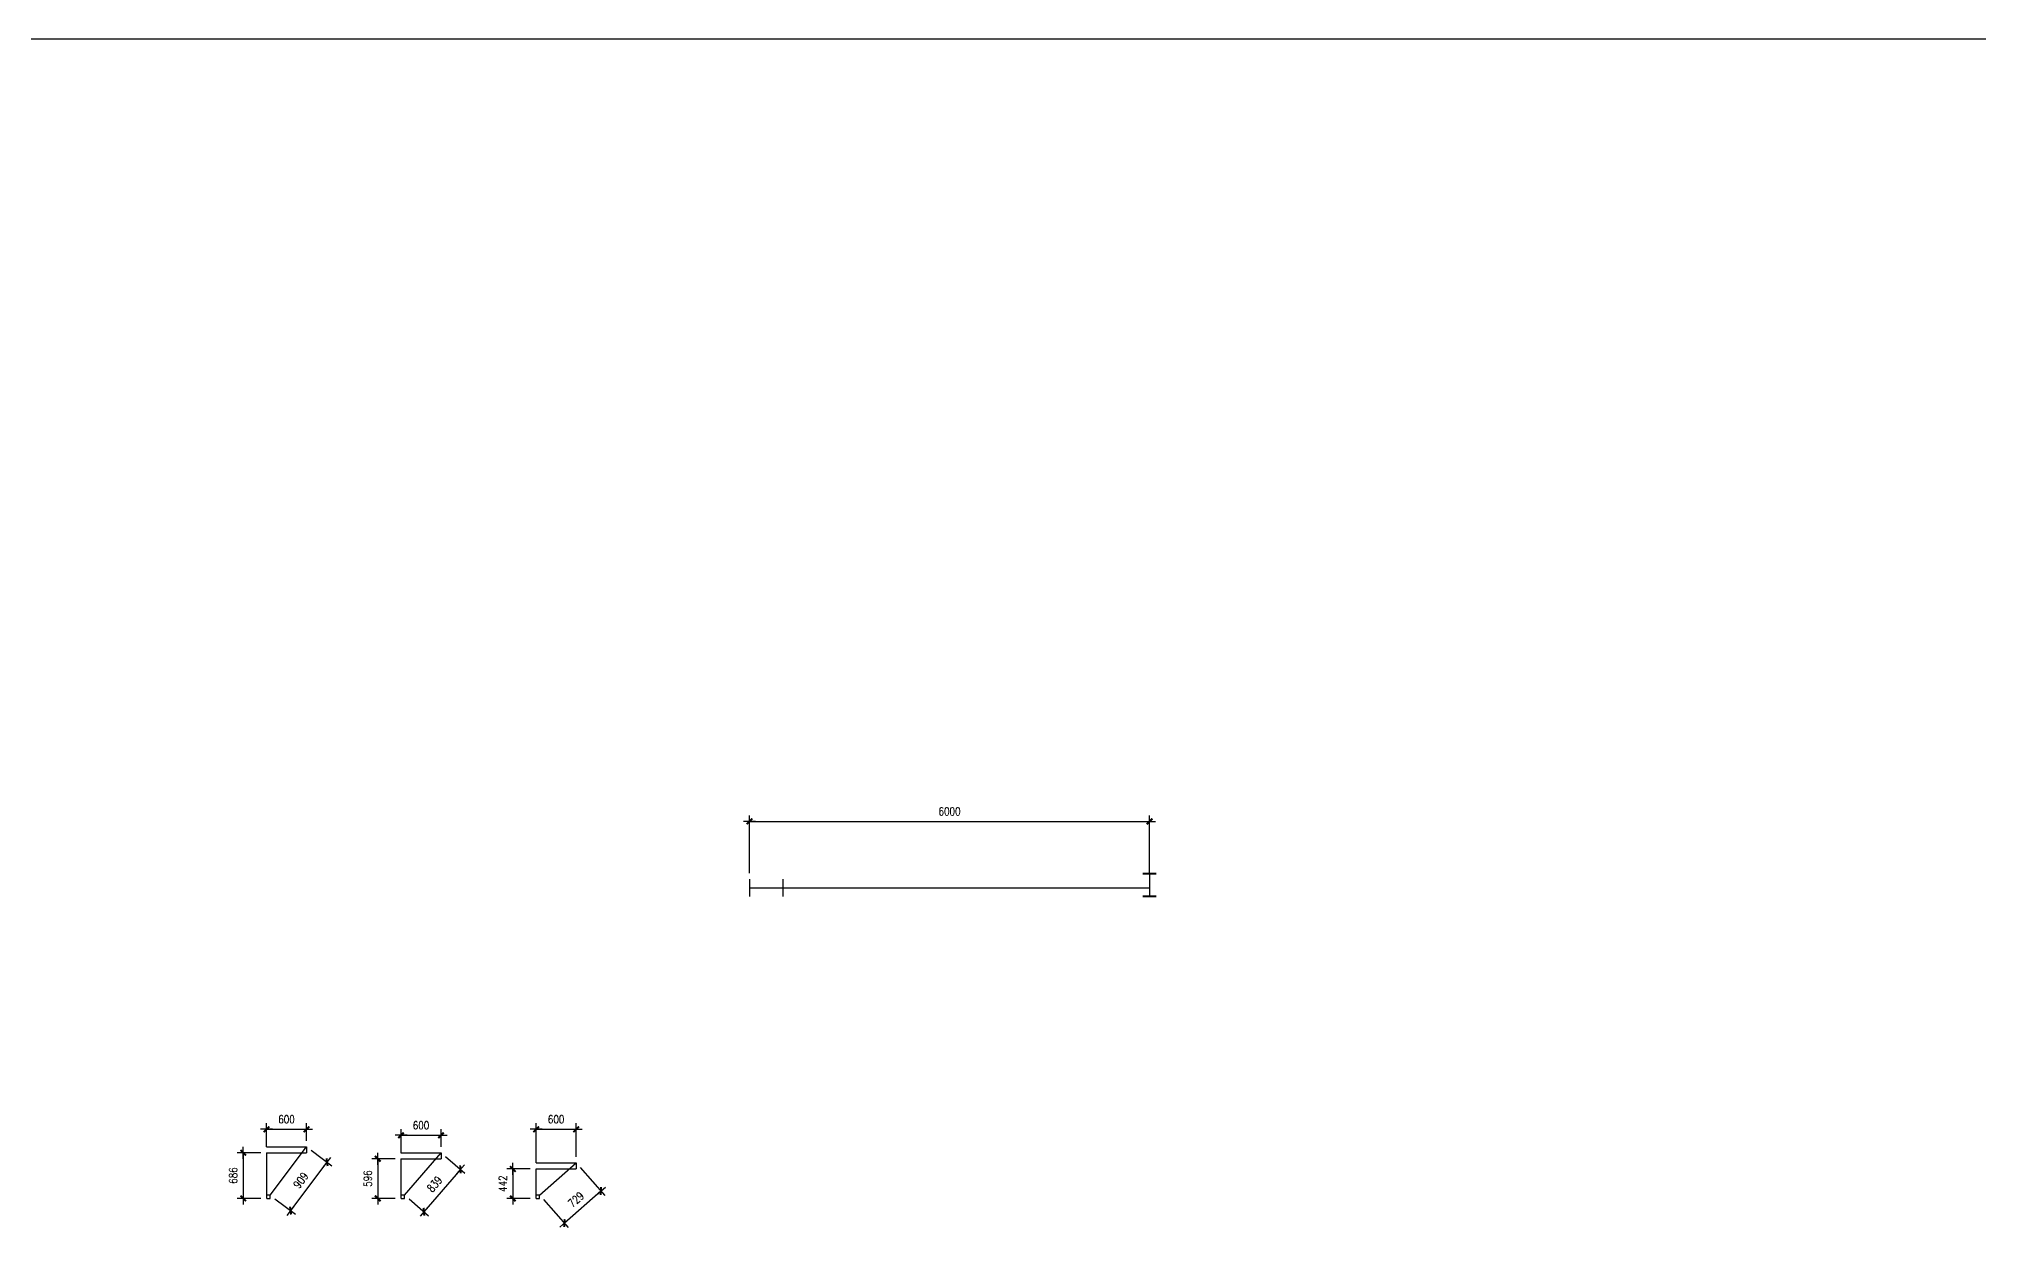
# Model space of a CAD drawing. Header units: millimetres. Extents: x 1471994 to 4527627, y -5186613 to -1927582.
# Drawn here: x 1494349 to 1523433, y -1945620 to -1927582 of the extents above; entities that cross this region are included whole.
import ezdxf

# ---------------------------------------------------------------- set-up
doc = ezdxf.new("R2010")
doc.units = ezdxf.units.MM
doc.header["$LTSCALE"] = 1000
doc.header["$PDMODE"] = 34
doc.styles.add('DIM_FONT', font='simplex.shx', dxfattribs={"width": 0.8, "bigfont": 'hztxt.shx'})
doc.dimstyles.new('WGH(1)', dxfattribs={"dimscale": 1.2, "dimtxt": 100, "dimasz": 0.5, "dimexe": 75, "dimexo": 75, "dimgap": 75, "dimtad": 1, "dimdec": 0, "dimzin": 0, "dimdsep": 46, "dimtxsty": 'DIM_FONT', "dimblk1": '_DIMX', "dimblk2": '_DIMX', "dimsah": 1, "dimcen": 0.09, "dimclrd": 3, "dimclre": 3, "dimclrt": 7, "dimadec": 0, "dimazin": 0, "dimtfac": 1, "dimtdec": 0, "dimtix": 1, "dimtmove": 2, "dimatfit": 3, "dimldrblk": '_DIMX', "dimfxl": 1, "dimtolj": 1, "dimtzin": 0, "dimarcsym": 0})

# ---------------------------------------------------------------- blocks, each defined once
blk = doc.blocks.new('_DIMX')
blk.add_line((-150, 0), (150, 0))
at = {"const_width": 50}
blk.add_lwpolyline([(-70, -70), (70, 70)], dxfattribs=at)
blk = doc.blocks.new('*D686')
at = {"color": 3, "lineweight": -2}
for p, q in [((1505007, -1940098), (1505007, -1939232)), ((1505008, -1939322), (1511006, -1939322)), ((1511007, -1940098), (1511007, -1939232))]:
    blk.add_line(p, q, dxfattribs=at)
at = {"layer": 'Defpoints', "color": 0}
for p in [(1511007, -1939322), (1505007, -1940188), (1511007, -1940188)]:
    blk.add_point(p, dxfattribs=at)
at = {"color": 3, "lineweight": -2, "xscale": 0.6, "yscale": 0.6, "zscale": 0.6, "rotation": 180}
blk.add_blockref('_DIMX', (1505007, -1939322), dxfattribs=at)
at = {"color": 3, "lineweight": -2, "xscale": 0.6, "yscale": 0.6, "zscale": 0.6}
blk.add_blockref('_DIMX', (1511007, -1939322), dxfattribs=at)
at = {"color": 7, "insert": (1508007, -1939172), "char_height": 120, "attachment_point": 5, "style": 'DIM_FONT'}
blk.add_mtext('\\A1;6000', dxfattribs=at)
blk = doc.blocks.new('*D1550')
at = {"color": 3, "lineweight": -2}
for p, q in [((1497677, -1944292), (1497325, -1944292)), ((1497415, -1944292), (1497415, -1944977)), ((1497677, -1944978), (1497325, -1944978))]:
    blk.add_line(p, q, dxfattribs=at)
at = {"layer": 'Defpoints', "color": 0}
for p in [(1497767, -1944292), (1497415, -1944978), (1497767, -1944978)]:
    blk.add_point(p, dxfattribs=at)
at = {"color": 3, "lineweight": -2, "xscale": 0.6, "yscale": 0.6, "zscale": 0.6}
for p, rotation in [((1497415, -1944292), 90), ((1497415, -1944978), 270)]:
    blk.add_blockref('_DIMX', p, dxfattribs=dict(at, rotation=rotation))
at = {"color": 7, "insert": (1497265, -1944635), "char_height": 120, "attachment_point": 5, "rotation": 90, "style": 'DIM_FONT'}
blk.add_mtext('\\A1;686', dxfattribs=at)
blk = doc.blocks.new('*D1551')
at = {"color": 3, "lineweight": -2}
for p, q in [((1497764, -1944202), (1497764, -1943851)), ((1497765, -1943941), (1498364, -1943941)), ((1498364, -1944112), (1498364, -1943851))]:
    blk.add_line(p, q, dxfattribs=at)
at = {"layer": 'Defpoints', "color": 0}
for p in [(1498364, -1943941), (1498364, -1944202), (1497764, -1944292)]:
    blk.add_point(p, dxfattribs=at)
at = {"color": 3, "lineweight": -2, "xscale": 0.6, "yscale": 0.6, "zscale": 0.6, "rotation": 180}
blk.add_blockref('_DIMX', (1497764, -1943941), dxfattribs=at)
at = {"color": 3, "lineweight": -2, "xscale": 0.6, "yscale": 0.6, "zscale": 0.6}
blk.add_blockref('_DIMX', (1498364, -1943941), dxfattribs=at)
at = {"color": 7, "insert": (1498064, -1943791), "char_height": 120, "attachment_point": 5, "style": 'DIM_FONT'}
blk.add_mtext('\\A1;600', dxfattribs=at)
blk = doc.blocks.new('*D1552')
at = {"color": 3, "lineweight": -2}
for p, q in [((1498436, -1944256), (1498744, -1944488)), ((1498671, -1944434), (1498125, -1945159)), ((1497889, -1944982), (1498197, -1945214))]:
    blk.add_line(p, q, dxfattribs=at)
at = {"layer": 'Defpoints', "color": 0}
for p in [(1498364, -1944202), (1497817, -1944928), (1498125, -1945160)]:
    blk.add_point(p, dxfattribs=at)
at = {"color": 3, "lineweight": -2, "xscale": 0.6, "yscale": 0.6, "zscale": 0.6}
for p, rotation in [((1498672, -1944434), 53.00403923631732), ((1498125, -1945160), 233.0040392363173)]:
    blk.add_blockref('_DIMX', p, dxfattribs=dict(at, rotation=rotation))
at = {"color": 7, "insert": (1498278, -1944706), "char_height": 120, "attachment_point": 5, "rotation": 53.004, "style": 'DIM_FONT'}
blk.add_mtext('\\A1;909', dxfattribs=at)
blk = doc.blocks.new('*D1553')
at = {"color": 3, "lineweight": -2}
for p, q in [((1499694, -1944382), (1499342, -1944382)), ((1499432, -1944382), (1499432, -1944977)), ((1499694, -1944978), (1499342, -1944978))]:
    blk.add_line(p, q, dxfattribs=at)
at = {"layer": 'Defpoints', "color": 0}
for p in [(1499784, -1944382), (1499432, -1944978), (1499784, -1944978)]:
    blk.add_point(p, dxfattribs=at)
at = {"color": 3, "lineweight": -2, "xscale": 0.6, "yscale": 0.6, "zscale": 0.6}
for p, rotation in [((1499432, -1944382), 90), ((1499432, -1944978), 270)]:
    blk.add_blockref('_DIMX', p, dxfattribs=dict(at, rotation=rotation))
at = {"color": 7, "insert": (1499282, -1944680), "char_height": 120, "attachment_point": 5, "rotation": 90, "style": 'DIM_FONT'}
blk.add_mtext('\\A1;596', dxfattribs=at)
blk = doc.blocks.new('*D1554')
at = {"color": 3, "lineweight": -2}
for p, q in [((1499781, -1944292), (1499781, -1943941)), ((1500381, -1944202), (1500381, -1943941)), ((1499781, -1944031), (1500380, -1944031))]:
    blk.add_line(p, q, dxfattribs=at)
at = {"layer": 'Defpoints', "color": 0}
for p in [(1500381, -1944031), (1499781, -1944382), (1500381, -1944292)]:
    blk.add_point(p, dxfattribs=at)
at = {"color": 3, "lineweight": -2, "xscale": 0.6, "yscale": 0.6, "zscale": 0.6, "rotation": 180}
blk.add_blockref('_DIMX', (1499781, -1944031), dxfattribs=at)
at = {"color": 3, "lineweight": -2, "xscale": 0.6, "yscale": 0.6, "zscale": 0.6}
blk.add_blockref('_DIMX', (1500381, -1944031), dxfattribs=at)
at = {"color": 7, "insert": (1500081, -1943881), "char_height": 120, "attachment_point": 5, "style": 'DIM_FONT'}
blk.add_mtext('\\A1;600', dxfattribs=at)
blk = doc.blocks.new('*D1555')
at = {"color": 3, "lineweight": -2}
for p, q in [((1500672, -1944543), (1500125, -1945178)), ((1500449, -1944350), (1500740, -1944601)), ((1499902, -1944986), (1500193, -1945237))]:
    blk.add_line(p, q, dxfattribs=at)
at = {"layer": 'Defpoints', "color": 0}
for p in [(1500381, -1944292), (1499834, -1944928), (1500125, -1945178)]:
    blk.add_point(p, dxfattribs=at)
at = {"color": 3, "lineweight": -2, "xscale": 0.6, "yscale": 0.6, "zscale": 0.6}
for p, rotation in [((1500672, -1944542), 49.30239756701279), ((1500125, -1945178), 229.3023975670128)]:
    blk.add_blockref('_DIMX', p, dxfattribs=dict(at, rotation=rotation))
at = {"color": 7, "insert": (1500285, -1944763), "char_height": 120, "attachment_point": 5, "rotation": 49.3024, "style": 'DIM_FONT'}
blk.add_mtext('\\A1;839', dxfattribs=at)
blk = doc.blocks.new('*D1556')
at = {"color": 3, "lineweight": -2}
for p, q in [((1501720, -1944536), (1501368, -1944536)), ((1501458, -1944536), (1501458, -1944977)), ((1501720, -1944978), (1501368, -1944978))]:
    blk.add_line(p, q, dxfattribs=at)
at = {"layer": 'Defpoints', "color": 0}
for p in [(1501810, -1944536), (1501458, -1944978), (1501810, -1944978)]:
    blk.add_point(p, dxfattribs=at)
at = {"color": 3, "lineweight": -2, "xscale": 0.6, "yscale": 0.6, "zscale": 0.6}
for p, rotation in [((1501458, -1944536), 90), ((1501458, -1944978), 270)]:
    blk.add_blockref('_DIMX', p, dxfattribs=dict(at, rotation=rotation))
at = {"color": 7, "insert": (1501308, -1944757), "char_height": 120, "attachment_point": 5, "rotation": 90, "style": 'DIM_FONT'}
blk.add_mtext('\\A1;442', dxfattribs=at)
blk = doc.blocks.new('*D1557')
at = {"color": 3, "lineweight": -2}
for p, q in [((1501807, -1944446), (1501807, -1943851)), ((1501808, -1943941), (1502407, -1943941)), ((1502407, -1944356), (1502407, -1943851))]:
    blk.add_line(p, q, dxfattribs=at)
at = {"layer": 'Defpoints', "color": 0}
for p in [(1502407, -1943941), (1501807, -1944536), (1502407, -1944446)]:
    blk.add_point(p, dxfattribs=at)
at = {"color": 3, "lineweight": -2, "xscale": 0.6, "yscale": 0.6, "zscale": 0.6, "rotation": 180}
blk.add_blockref('_DIMX', (1501807, -1943941), dxfattribs=at)
at = {"color": 3, "lineweight": -2, "xscale": 0.6, "yscale": 0.6, "zscale": 0.6}
blk.add_blockref('_DIMX', (1502407, -1943941), dxfattribs=at)
at = {"color": 7, "insert": (1502107, -1943791), "char_height": 120, "attachment_point": 5, "style": 'DIM_FONT'}
blk.add_mtext('\\A1;600', dxfattribs=at)
blk = doc.blocks.new('*D1558')
at = {"color": 3, "lineweight": -2}
for p, q in [((1502467, -1944513), (1502837, -1944934)), ((1501920, -1944995), (1502290, -1945416)), ((1502777, -1944867), (1502231, -1945348))]:
    blk.add_line(p, q, dxfattribs=at)
at = {"layer": 'Defpoints', "color": 0}
for p in [(1502407, -1944446), (1501860, -1944928), (1502231, -1945348)]:
    blk.add_point(p, dxfattribs=at)
at = {"color": 3, "lineweight": -2, "xscale": 0.6, "yscale": 0.6, "zscale": 0.6}
for p, rotation in [((1502778, -1944866), 41.3855354609378), ((1502231, -1945348), 221.3855354609378)]:
    blk.add_blockref('_DIMX', p, dxfattribs=dict(at, rotation=rotation))
at = {"color": 7, "insert": (1502405, -1944995), "char_height": 120, "attachment_point": 5, "rotation": 41.3855, "style": 'DIM_FONT'}
blk.add_mtext('\\A1;729', dxfattribs=at)

msp = doc.modelspace()

# ---------------------------------------------------------------- linework, layer by layer
for p, q in [((1505007, -1940188.1), (1505007, -1940448.1)), ((1505507, -1940188.1), (1505507, -1940448.1)), ((1510907, -1940098.1), (1511107, -1940098.1)), ((1510907, -1940108.1), (1511107, -1940108.1)), ((1511007, -1940098.1), (1511007, -1940448.1)), ((1505007, -1940318.1), (1505507, -1940318.1)), ((1505007, -1940318.1), (1511007, -1940318.1)), ((1510907, -1940438.1), (1511107, -1940438.1)), ((1510907, -1940448.1), (1511107, -1940448.1)), ((1497764.1, -1944201.8), (1498364.1, -1944201.8)), ((1497817.1, -1944927.8), (1498364.1, -1944201.8)), ((1498364.1, -1944201.8), (1498364.1, -1944291.8)), ((1497764.1, -1944291.8), (1498364.1, -1944291.8)), ((1497767.1, -1944977.8), (1497767.1, -1944291.8)), ((1499780.7, -1944291.8), (1500380.7, -1944291.8)), ((1499780.7, -1944381.8), (1500380.7, -1944381.8)), ((1499783.7, -1944977.8), (1499783.7, -1944381.8)), ((1499783.7, -1944381.8), (1499833.7, -1944381.8)), ((1499833.7, -1944927.8), (1500380.7, -1944291.8)), ((1500380.7, -1944291.8), (1500380.7, -1944381.8)), ((1501807.2, -1944445.8), (1502407.2, -1944445.8)), ((1501807.2, -1944535.8), (1502407.2, -1944535.8)), ((1501810.2, -1944977.8), (1501810.2, -1944535.8)), ((1501810.2, -1944535.8), (1501860.2, -1944535.8)), ((1501860.2, -1944927.8), (1502407.2, -1944445.8)), ((1502407.2, -1944445.8), (1502407.2, -1944535.8)), ((1497817.1, -1944927.8), (1497767.1, -1944927.8)), ((1497767.1, -1944977.8), (1497817.1, -1944977.8)), ((1497817.1, -1944977.8), (1497817.1, -1944927.8)), ((1499833.7, -1944927.8), (1499783.7, -1944927.8)), ((1499783.7, -1944977.8), (1499833.7, -1944977.8)), ((1499833.7, -1944977.8), (1499833.7, -1944927.8)), ((1501860.2, -1944927.8), (1501810.2, -1944927.8)), ((1501810.2, -1944977.8), (1501860.2, -1944977.8)), ((1501860.2, -1944977.8), (1501860.2, -1944927.8))]:
    msp.add_line(p, q)
msp.add_lwpolyline([(1471994, -1927581.7), (1690077.8, -1927581.7), (1690077.8, -2025769.5), (1471994, -2025769.5)], close=True)

# ---------------------------------------------------------------- dimensions: what is measured, and where the dimension line sits
for base, p1, p2, picture, middle in [((1511007, -1939322.4), (1505007, -1940188.1), (1511007, -1940188.1), '*D686', (1508007, -1939172.4)), ((1498364.1, -1943940.9), (1497764.1, -1944291.8), (1498364.1, -1944201.8), '*D1551', (1498064.1, -1943790.9)), ((1500380.7, -1944030.9), (1499780.7, -1944381.8), (1500380.7, -1944291.8), '*D1554', (1500080.7, -1943880.9)), ((1502407.2, -1943940.9), (1501807.2, -1944535.8), (1502407.2, -1944445.8), '*D1557', (1502107.2, -1943790.9))]:
    dim = msp.add_linear_dim(base=base, p1=p1, p2=p2, dimstyle='WGH(1)')
    dim.commit()
    dim.dimension.update_dxf_attribs({"geometry": picture, "text_midpoint": middle})
for base, p1, p2, picture, middle in [((1497415.3, -1944977.8), (1497767.1, -1944291.8), (1497767.1, -1944977.8), '*D1550', (1497265.3, -1944634.8)), ((1499431.9, -1944977.8), (1499783.7, -1944381.8), (1499783.7, -1944977.8), '*D1553', (1499281.9, -1944679.8)), ((1501458.4, -1944977.8), (1501810.2, -1944535.8), (1501810.2, -1944977.8), '*D1556', (1501308.4, -1944756.8))]:
    dim = msp.add_linear_dim(base=base, p1=p1, p2=p2, angle=90, dimstyle='WGH(1)')
    dim.commit()
    dim.dimension.update_dxf_attribs({"geometry": picture, "text_midpoint": middle})
for p1, p2, distance, picture, middle in [((1498364.1, -1944201.8), (1497817.1, -1944927.8), 385.2, '*D1552', (1498278.5, -1944706.3)), ((1500380.7, -1944291.8), (1499833.7, -1944927.8), 384.4, '*D1555', (1500284.9, -1944762.6)), ((1502407.2, -1944445.8), (1501860.2, -1944927.8), 560.4, '*D1558', (1502405, -1944994.7))]:
    dim = msp.add_aligned_dim(p1=p1, p2=p2, distance=distance, dimstyle='WGH(1)')
    dim.commit()
    dim.dimension.update_dxf_attribs({"geometry": picture, "text_midpoint": middle})

doc.saveas('drawing.dxf')
